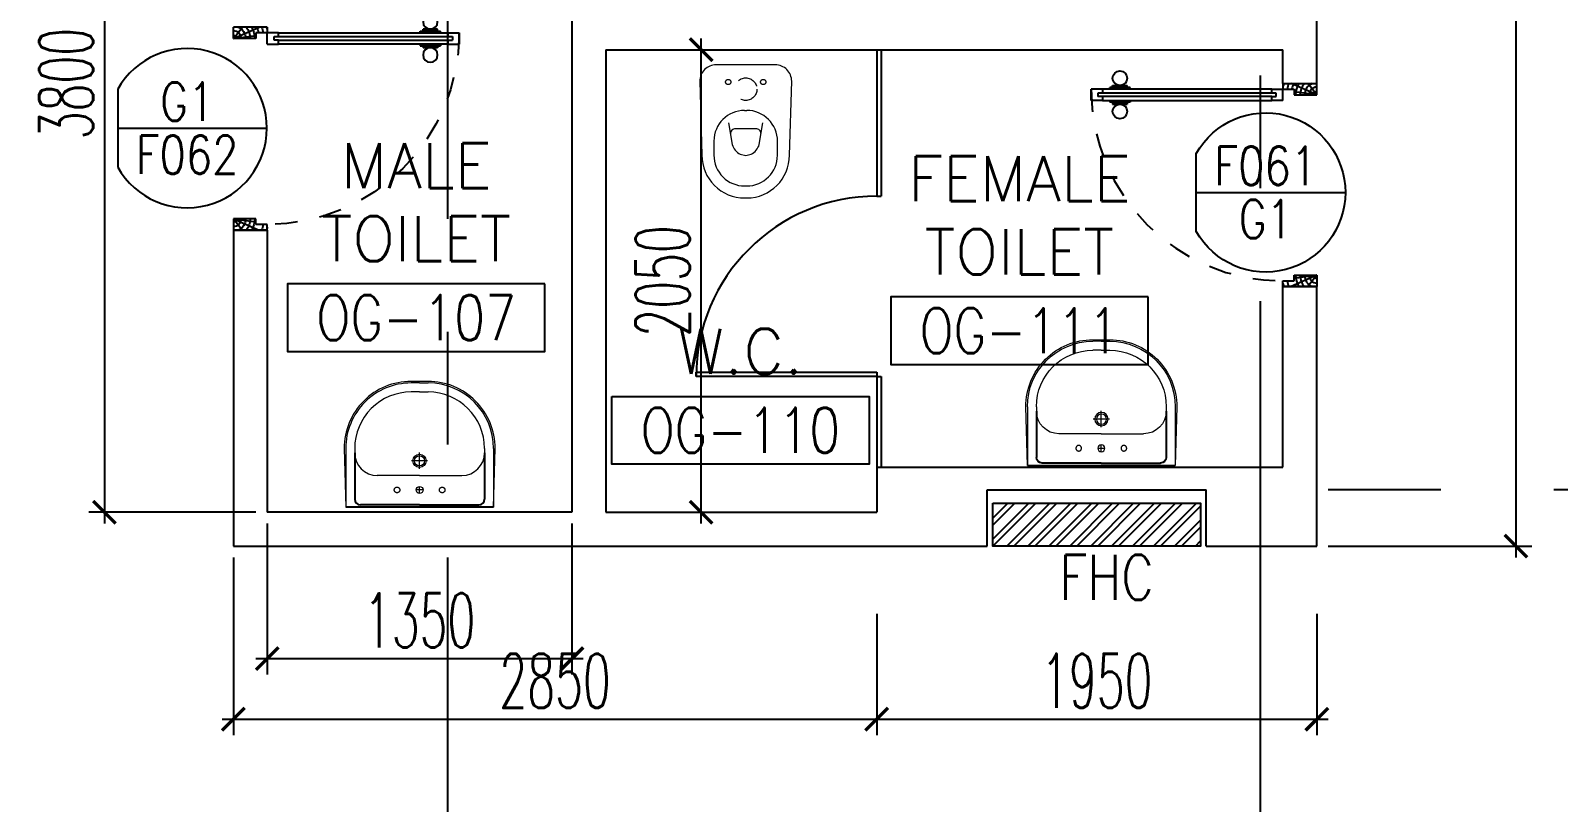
# Model space of a CAD drawing. Extents: x 276011.4 to 276105.3, y 57291.9 to 57371.4.
# Drawn here: x 276071.37 to 276078.14, y 57308.18 to 57311.6 of the extents above; entities that cross this region are included whole.
import ezdxf
from ezdxf.enums import TextEntityAlignment as Align

# ---------------------------------------------------------------- set-up
doc = ezdxf.new("R2010")
doc.units = 0
doc.header["$MEASUREMENT"] = 0
doc.header["$PDMODE"] = 34
for name, pattern in [('CENTERX2', [4, 2.5, -0.5, 0.5, -0.5]), ('DASHED', [0.75, 0.5, -0.25]), ('HIDDEN', [0.375, 0.25, -0.125]), ('HIDDEN2', [0.1875, 0.125, -0.0625])]:
    doc.linetypes.add(name, pattern=pattern)
doc.layers.get('0').update_dxf_attribs({"linetype": 'CONTINUOUS'})
doc.layers.get('DEFPOINTS').update_dxf_attribs({"linetype": 'CONTINUOUS'})
for name, color, linetype in [('AXES', 11, 'CENTERX2'), ('DIM', 4, 'CONTINUOUS'), ('DOOR', 7, 'CONTINUOUS'), ('DOOR-CR', 2, 'CONTINUOUS'), ('DOOR-NO', 3, 'CONTINUOUS'), ('FHC', 2, 'CONTINUOUS'), ('FIX', 3, 'CONTINUOUS'), ('NON-MEDICAL', 5, 'CONTINUOUS'), ('PART', 9, 'CONTINUOUS'), ('RM-BOX', 4, 'CONTINUOUS'), ('RM-NAME', 2, 'CONTINUOUS'), ('RM-NO', 2, 'CONTINUOUS'), ('SHAFT', 3, 'CONTINUOUS'), ('WALL', 2, 'CONTINUOUS')]:
    doc.layers.add(name, color=color, linetype=linetype)
doc.styles.add('ROMANS', font='ROMANS.shx', dxfattribs={"width": 0.6})
doc.dimstyles.new('STANDARD in', dxfattribs={"dimtxt": 0.24, "dimasz": 0.1, "dimexe": 0.07, "dimexo": 0.05, "dimgap": 0.05, "dimtad": 1, "dimdec": 0, "dimlfac": 1000, "dimzin": 0, "dimdsep": 46, "dimtxsty": 'ROMANS', "dimblk": 'ARCHTICK', "dimcen": 0.05, "dimdle": 0.05, "dimclrd": 4, "dimclre": 4, "dimclrt": 2, "dimadec": 0, "dimazin": 0, "dimtfac": 1, "dimtdec": 0, "dimtmove": 2, "dimatfit": 3, "dimfxl": 0, "dimtolj": 1, "dimtzin": 0, "dimarcsym": 0})

# ---------------------------------------------------------------- blocks, each defined once
blk = doc.blocks.new('RM1')
at = {"layer": 'RM-BOX'}
blk.add_lwpolyline([(569.9, -200), (-569.9, -200), (-569.9, -500), (569.9, -500)], close=True, dxfattribs=at)
at = {"layer": 'RM-NAME', "style": 'ROMANS'}
for tag, p in [('ROOMNAME1', (0, 323.8)), ('ROOMNAME2', (0, 0))]:
    blk.add_attdef(tag, text='', height=200, dxfattribs=at).set_placement(p, align=Align.MIDDLE)
at = {"layer": 'RM-NO', "style": 'ROMANS', "width": 0.8}
blk.add_attdef('ROOMNO', text='', height=200, dxfattribs=at).set_placement((0, -350), align=Align.MIDDLE)
blk = doc.blocks.new('DD1')
at = {"layer": 'DOOR-CR'}
blk.add_line((-307.6, 0), (352.8, 0), dxfattribs=at)
blk.add_lwpolyline([(-307.6, -172.9, 3.820224), (-307.6, 172.9)], format="xyb", close=True, dxfattribs=at)
at = {"layer": 'DOOR-NO', "color": 255, "style": 'ROMANS', "width": 0.8}
for tag, p in [('G', (0, 183.5)), ('000', (0, -141.4))]:
    blk.add_attdef(tag, text='', height=204, dxfattribs=at).set_placement(p, align=Align.MIDDLE)
blk = doc.blocks.new('DOOR90')
at = {"layer": 'DOOR', "color": 0, "linetype": 'ByBlock'}
for p, q in [((-150, 0), (-150, -25)), ((-150, 0), (0, 0)), ((0, -50), (0, 0)), ((-1000, -25), (-1000, -75)), ((-1000, -75), (-1000, -25)), ((-950, -25), (-1000, -25)), ((-970, -42), (-970, -58)), ((-950, -42), (-970, -42)), ((-950, -58), (-970, -58)), ((-950, -25), (-950, -42)), ((-950, -58), (-950, -75)), ((-917.6, -25), (-917.6, -17.8)), ((-827.6, -17.8), (-917.6, -17.8)), ((-905, -17.8), (-905, -8.8)), ((-905, -8.8), (-840.2, -8.8)), ((-905, -17.8), (-840.2, -17.8)), ((-840.2, -17.8), (-840.2, -8.8)), ((-827.6, -25), (-827.6, -17.8)), ((-200, -42), (-200, -25)), ((-200, -25), (-150, -25)), ((-180, -42), (-200, -42)), ((-200, -75), (-200, -58)), ((-200, -58), (-180, -58)), ((-180, -58), (-180, -42)), ((-150, -75), (-150, -25)), ((-150, -25), (-100, -25)), ((-100, -25), (-100, -50)), ((-100, -50), (0, -50)), ((-950, -75), (-1000, -75)), ((-917.6, -75), (-917.6, -82.2)), ((-827.6, -82.2), (-917.6, -82.2)), ((-905, -82.2), (-905, -91.2)), ((-905, -82.2), (-840.2, -82.2)), ((-905, -91.2), (-840.2, -91.2)), ((-840.2, -82.2), (-840.2, -91.2)), ((-827.6, -75), (-827.6, -82.2)), ((-150, -75), (-200, -75)), ((-150, -900), (-150, -875)), ((-150, -875), (-100, -875)), ((-100, -850), (0, -850)), ((-100, -875), (-100, -850)), ((0, -850), (0, -900)), ((0, -900), (-150, -900)), ((-150, -900), (0, -900))]:
    blk.add_line(p, q, dxfattribs=at)
at = {"layer": 'DOOR', "color": 9, "linetype": 'ByBlock'}
for p, q in [((0, -50), (-113.7, 0)), ((0, -50), (-40.1, 0)), ((0, -50), (-100, -36.6)), ((0, -850), (-113.7, -900)), ((0, -850), (-100, -863.4)), ((0, -850), (-40.1, -900))]:
    blk.add_line(p, q, dxfattribs=at)
at = {"layer": 'DOOR', "linetype": 'ByBlock'}
for p, q in [((-200, -25), (-950, -25)), ((-200, -42), (-950, -42)), ((-200, -58), (-950, -58)), ((-950, -75), (-200, -75))]:
    blk.add_line(p, q, dxfattribs=at)
at = {"layer": 'DOOR', "color": 0, "linetype": 'ByBlock'}
for centre in [(-872.6, 23.5), (-872.6, -123.5)]:
    blk.add_circle(centre, 32.4, dxfattribs=at)
at = {"layer": 'DOOR', "color": 9, "linetype": 'ByBlock'}
for centre, radius, start, end in [((0, -50), 154.4, 161.10529, 166.28577), ((0, -50), 134.4, 158.15985, 169.28002), ((0, -50), 94.4, 148.01819, 180), ((0, -50), 74.4, 137.77643, 180), ((0, -50), 114.4, 154.08384, 167.37743), ((0, -50), 54.4, 113.20738, 180), ((0, -50), 34.4, 90, 180), ((0, -50), 14.4, 90, 180), ((0, -850), 134.4, 190.71998, 201.84015), ((0, -850), 94.4, 180, 211.98181), ((0, -850), 74.4, 180, 222.22357), ((0, -850), 54.4, 180, 246.79262), ((0, -850), 34.4, 180, 270), ((0, -850), 14.4, 180, 270), ((0, -850), 154.4, 193.71423, 198.89471)]:
    blk.add_arc(centre, radius, start, end, dxfattribs=at)
at = {"layer": 'DOOR', "linetype": 'HIDDEN', "ltscale": 0.5}
blk.add_arc((-150, -25), 850, 180, 270, dxfattribs=at)
blk = doc.blocks.new('LAV-003')
at = {"layer": 'FIX', "linetype": 'Continuous', "lineweight": 20}
for p, q in [((-327.5, -285), (-327.5, -25)), ((327.5, -285), (327.5, -25)), ((0, -165), (-187.5, -165)), ((0, -165), (187.5, -165)), ((-287.5, -285), (-287.5, -265)), ((287.5, -285), (287.5, -265)), ((0, -535), (-37.5, -535)), ((0, -535), (37.5, -535)), ((0, -575), (-37.5, -575)), ((0, -575), (37.5, -575))]:
    blk.add_line(p, q, dxfattribs=at)
at = {"layer": 'FIX', "linetype": 'ByBlock'}
blk.add_line((-327.5, -25), (327.5, -25), dxfattribs=at)
at = {"layer": 'FIX', "linetype": 'ByBlock', "ltscale": 0.3}
for p, q in [((-287.5, -265), (-287.5, -60)), ((0, -35), (-262.5, -35)), ((0, -35), (262.5, -35)), ((287.5, -265), (287.5, -60))]:
    blk.add_line(p, q, dxfattribs=at)
at = {"layer": 'FIX', "lineweight": 20}
for p, q in [((-15.6, -100.9), (15.5, -100.9)), ((0, -85.4), (0, -116.5))]:
    blk.add_line(p, q, dxfattribs=at)
at = {"layer": 'FIX', "linetype": 'DASHED', "lineweight": 20, "ltscale": 0.04}
for p, q in [((0, -193.9), (0, -266.1)), ((-35.7, -230.5), (36.6, -230.5))]:
    blk.add_line(p, q, dxfattribs=at)
at = {"layer": 'FIX', "linetype": 'Continuous', "lineweight": 20}
blk.add_lwpolyline([(294.8, -25), (0, -25), (-327.5, -25), (-334.5, -285, 0.414214), (-37.5, -582), (0, -582), (37.5, -582, 0.414214), (334.5, -285), (327.5, -25), (0, -25)], format="xyb", dxfattribs=at)
at = {"layer": 'FIX', "linetype": 'HIDDEN', "lineweight": 20, "ltscale": 0.05}
for centre in [(-100, -100.9), (100, -100.9)]:
    blk.add_circle(centre, 12.4, dxfattribs=at)
at = {"layer": 'FIX', "lineweight": 20}
for centre, radius in [((0, -100.9), 15.5), ((0.5, -230), 29.5), ((0.5, -230), 22.5)]:
    blk.add_circle(centre, radius, dxfattribs=at)
at = {"layer": 'FIX', "linetype": 'ByBlock', "ltscale": 0.3}
for centre, start, end in [((-262.5, -60), 90, 180), ((262.5, -60), 0, 90)]:
    blk.add_arc(centre, 25, start, end, dxfattribs=at)
at = {"layer": 'FIX', "linetype": 'Continuous', "lineweight": 20}
for centre, radius, start, end in [((-187.5, -265), 100, 90, 180), ((187.5, -265), 100, 0, 90), ((-37.5, -285), 290, 180, 270), ((-37.5, -285), 250, 180, 270), ((37.5, -285), 250, 270, 0), ((37.5, -285), 290, 270, 0)]:
    blk.add_arc(centre, radius, start, end, dxfattribs=at)
blk = doc.blocks.new('_ARCHTICK')
at = {"color": 0, "linetype": 'ByBlock', "const_width": 0.15}
blk.add_lwpolyline([(-0.5, -0.5), (0.5, 0.5)], dxfattribs=at)
blk = doc.blocks.new('*D148')
at = {"layer": 'DEFPOINTS', "color": 0, "linetype": 'ByBlock', "ltscale": 0.3}
for p in [(276072.4155, 57313.2629), (276071.6944, 57309.4629), (276072.4155, 57309.4629)]:
    blk.add_point(p, dxfattribs=at)
at = {"layer": 'DIM', "color": 4, "linetype": 'ByBlock', "lineweight": -2, "ltscale": 0.3}
for p, q in [((276071.6944, 57313.3129), (276071.6944, 57309.4129)), ((276072.3655, 57313.2629), (276071.6244, 57313.2629)), ((276072.3655, 57309.4629), (276071.6244, 57309.4629))]:
    blk.add_line(p, q, dxfattribs=at)
at = {"layer": 'DIM', "color": 4, "linetype": 'ByBlock', "lineweight": -2, "ltscale": 0.3, "xscale": 0.1, "yscale": 0.1, "zscale": 0.1}
for p, rotation in [((276071.6944, 57313.2629), 90), ((276071.6944, 57309.4629), 270)]:
    blk.add_blockref('_ARCHTICK', p, dxfattribs=dict(at, rotation=rotation))
at = {"layer": 'DIM', "color": 2, "linetype": 'ByBlock', "ltscale": 0.3, "insert": (276071.5244, 57311.3629), "char_height": 0.24, "attachment_point": 5, "rotation": 90, "style": 'ROMANS'}
blk.add_mtext('\\A1;3800', dxfattribs=at)
blk = doc.blocks.new('*D147')
at = {"layer": 'DEFPOINTS', "color": 0, "linetype": 'ByBlock', "ltscale": 0.3}
for p in [(276072.4155, 57309.4629), (276073.7655, 57309.4629), (276073.7655, 57308.8141)]:
    blk.add_point(p, dxfattribs=at)
at = {"layer": 'DIM', "color": 4, "linetype": 'ByBlock', "lineweight": -2, "ltscale": 0.3}
for p, q in [((276072.4155, 57309.4129), (276072.4155, 57308.7441)), ((276073.7655, 57309.4129), (276073.7655, 57308.7441)), ((276072.3655, 57308.8141), (276073.8155, 57308.8141))]:
    blk.add_line(p, q, dxfattribs=at)
at = {"layer": 'DIM', "color": 4, "linetype": 'ByBlock', "lineweight": -2, "ltscale": 0.3, "xscale": 0.1, "yscale": 0.1, "zscale": 0.1, "rotation": 180}
blk.add_blockref('_ARCHTICK', (276072.4155, 57308.8141), dxfattribs=at)
at = {"layer": 'DIM', "color": 4, "linetype": 'ByBlock', "lineweight": -2, "ltscale": 0.3, "xscale": 0.1, "yscale": 0.1, "zscale": 0.1}
blk.add_blockref('_ARCHTICK', (276073.7655, 57308.8141), dxfattribs=at)
at = {"layer": 'DIM', "color": 2, "linetype": 'ByBlock', "ltscale": 0.3, "insert": (276073.0905, 57308.9841), "char_height": 0.24, "attachment_point": 5, "style": 'ROMANS'}
blk.add_mtext('\\A1;1350', dxfattribs=at)
blk = doc.blocks.new('*D146')
at = {"layer": 'DEFPOINTS', "color": 0, "linetype": 'ByBlock', "ltscale": 0.3}
for p in [(276073.9155, 57311.5129), (276074.3376, 57311.5129), (276073.9155, 57309.4629)]:
    blk.add_point(p, dxfattribs=at)
at = {"layer": 'DIM', "color": 4, "linetype": 'ByBlock', "lineweight": -2, "ltscale": 0.3}
for p, q in [((276074.3376, 57309.4129), (276074.3376, 57311.5629)), ((276073.9655, 57311.5129), (276074.4076, 57311.5129)), ((276073.9655, 57309.4629), (276074.4076, 57309.4629))]:
    blk.add_line(p, q, dxfattribs=at)
at = {"layer": 'DIM', "color": 4, "linetype": 'ByBlock', "lineweight": -2, "ltscale": 0.3, "xscale": 0.1, "yscale": 0.1, "zscale": 0.1}
for p, rotation in [((276074.3376, 57311.5129), 90), ((276074.3376, 57309.4629), 270)]:
    blk.add_blockref('_ARCHTICK', p, dxfattribs=dict(at, rotation=rotation))
at = {"layer": 'DIM', "color": 2, "linetype": 'ByBlock', "ltscale": 0.3, "insert": (276074.1676, 57310.4879), "char_height": 0.24, "attachment_point": 5, "rotation": 90, "style": 'ROMANS'}
blk.add_mtext('\\A1;2050', dxfattribs=at)
blk = doc.blocks.new('*D145')
at = {"layer": 'DEFPOINTS', "color": 0, "linetype": 'ByBlock', "ltscale": 0.3}
for p in [(276072.2655, 57309.3129), (276075.1155, 57309.0629), (276075.1155, 57308.5457)]:
    blk.add_point(p, dxfattribs=at)
at = {"layer": 'DIM', "color": 4, "linetype": 'ByBlock', "lineweight": -2, "ltscale": 0.3}
for p, q in [((276072.2655, 57309.2629), (276072.2655, 57308.4757)), ((276075.1155, 57309.0129), (276075.1155, 57308.4757)), ((276072.2155, 57308.5457), (276075.1655, 57308.5457))]:
    blk.add_line(p, q, dxfattribs=at)
at = {"layer": 'DIM', "color": 4, "linetype": 'ByBlock', "lineweight": -2, "ltscale": 0.3, "xscale": 0.1, "yscale": 0.1, "zscale": 0.1, "rotation": 180}
blk.add_blockref('_ARCHTICK', (276072.2655, 57308.5457), dxfattribs=at)
at = {"layer": 'DIM', "color": 4, "linetype": 'ByBlock', "lineweight": -2, "ltscale": 0.3, "xscale": 0.1, "yscale": 0.1, "zscale": 0.1}
blk.add_blockref('_ARCHTICK', (276075.1155, 57308.5457), dxfattribs=at)
at = {"layer": 'DIM', "color": 2, "linetype": 'ByBlock', "ltscale": 0.3, "insert": (276073.6905, 57308.7157), "char_height": 0.24, "attachment_point": 5, "style": 'ROMANS'}
blk.add_mtext('\\A1;2850', dxfattribs=at)
blk = doc.blocks.new('*D144')
at = {"layer": 'DEFPOINTS', "color": 0, "linetype": 'ByBlock', "ltscale": 0.3}
for p in [(276075.1155, 57309.0629), (276077.0655, 57309.0629), (276077.0655, 57308.5457)]:
    blk.add_point(p, dxfattribs=at)
at = {"layer": 'DIM', "color": 4, "linetype": 'ByBlock', "lineweight": -2, "ltscale": 0.3}
for p, q in [((276075.1155, 57309.0129), (276075.1155, 57308.4757)), ((276077.0655, 57309.0129), (276077.0655, 57308.4757)), ((276075.0655, 57308.5457), (276077.1155, 57308.5457))]:
    blk.add_line(p, q, dxfattribs=at)
at = {"layer": 'DIM', "color": 4, "linetype": 'ByBlock', "lineweight": -2, "ltscale": 0.3, "xscale": 0.1, "yscale": 0.1, "zscale": 0.1, "rotation": 180}
blk.add_blockref('_ARCHTICK', (276075.1155, 57308.5457), dxfattribs=at)
at = {"layer": 'DIM', "color": 4, "linetype": 'ByBlock', "lineweight": -2, "ltscale": 0.3, "xscale": 0.1, "yscale": 0.1, "zscale": 0.1}
blk.add_blockref('_ARCHTICK', (276077.0655, 57308.5457), dxfattribs=at)
at = {"layer": 'DIM', "color": 2, "linetype": 'ByBlock', "ltscale": 0.3, "insert": (276076.0905, 57308.7157), "char_height": 0.24, "attachment_point": 5, "style": 'ROMANS'}
blk.add_mtext('\\A1;1950', dxfattribs=at)
blk = doc.blocks.new('*D142')
at = {"layer": 'DEFPOINTS', "color": 0, "linetype": 'ByBlock', "ltscale": 0.3}
for p in [(276077.0655, 57317.0129), (276077.0655, 57309.3129), (276077.9474, 57309.3129)]:
    blk.add_point(p, dxfattribs=at)
at = {"layer": 'DIM', "color": 4, "linetype": 'ByBlock', "lineweight": -2, "ltscale": 0.3}
for p, q in [((276077.9474, 57317.0629), (276077.9474, 57309.2629)), ((276077.1155, 57317.0129), (276078.0174, 57317.0129)), ((276077.1155, 57309.3129), (276078.0174, 57309.3129))]:
    blk.add_line(p, q, dxfattribs=at)
at = {"layer": 'DIM', "color": 4, "linetype": 'ByBlock', "lineweight": -2, "ltscale": 0.3, "xscale": 0.1, "yscale": 0.1, "zscale": 0.1}
for p, rotation in [((276077.9474, 57317.0129), 90), ((276077.9474, 57309.3129), 270)]:
    blk.add_blockref('_ARCHTICK', p, dxfattribs=dict(at, rotation=rotation))
at = {"layer": 'DIM', "color": 2, "linetype": 'ByBlock', "ltscale": 0.3, "insert": (276077.7774, 57313.1629), "char_height": 0.24, "attachment_point": 5, "rotation": 90, "style": 'ROMANS'}
blk.add_mtext('\\A1;7700', dxfattribs=at)
blk = doc.blocks.new('WC1')
at = {"layer": 'FIX', "lineweight": 20}
for p, q in [((-210, 203.8), (-538, 193.8)), ((-475, 140.8), (-538, 140.8)), ((-394.8, 75.7), (-490.4, 60.1)), ((-727, 4.8), (-727, -4.8)), ((-674, 4.8), (-674, -4.8)), ((-533.7, 24.2), (-539.5, 0)), ((-539.5, 0), (-533.7, -24.2)), ((-339, 4.8), (-339, -4.8)), ((-490.4, -60.1), (-394.8, -75.7)), ((-538, -140.8), (-475, -140.8)), ((-538, -193.8), (-210, -203.8))]:
    blk.add_line(p, q, dxfattribs=at)
at = {"layer": 'FIX', "linetype": 'Continuous', "lineweight": 20}
blk.add_line((-420.1, -47.3), (-420.4, 44.6), dxfattribs=at)
at = {"layer": 'FIX', "lineweight": 20}
blk.add_lwpolyline([(-213.2, -203.8), (-210, -203.8, 0.414214), (-137, -130.8), (-137, 0), (-137, 130.8, 0.414214), (-210, 203.8)], format="xyb", dxfattribs=at)
at = {"layer": 'FIX', "linetype": 'HIDDEN', "lineweight": 20, "ltscale": 0.05}
for centre in [(-213.2, 77.5), (-213.2, -77.5)]:
    blk.add_circle(centre, 11.6, dxfattribs=at)
at = {"layer": 'FIX', "linetype": 'HIDDEN2', "lineweight": 20, "ltscale": 0.3}
blk.add_circle((-245, 0), 49.8, dxfattribs=at)
at = {"layer": 'FIX', "lineweight": 20}
for centre, radius, start, end in [((-538, 4.8), 189, 90, 180), ((-538, 4.8), 136, 90, 180), ((-475, 4.8), 136, 360, 90), ((-473, -6.9), 68.2, 128.92417, 152.84682), ((-464.4, -17.6), 82, 108.49595, 128.92417), ((-538, -4.8), 189, 180, 270), ((-538, -4.8), 136, 180, 270), ((-473, 6.9), 68.2, 207.15318, 231.07583), ((-464.4, 17.6), 82, 231.07583, 251.50405), ((-475, -4.8), 136, 270, 0)]:
    blk.add_arc(centre, radius, start, end, dxfattribs=at)
at = {"layer": 'FIX', "linetype": 'Continuous', "lineweight": 20}
for centre, start, end in [((-442.7, 45.5), 357.66621, 91.61215), ((-442.4, -45.6), 268.38785, 2.33379)]:
    blk.add_arc(centre, 22.3, start, end, dxfattribs=at)

msp = doc.modelspace()

# ---------------------------------------------------------------- hatches: boundary and pattern name
at = {"layer": 'FHC', "linetype": 'ByBlock', "ltscale": 0.3}
h = msp.add_hatch(dxfattribs=at)
h.set_pattern_fill('ANSI32', color=11, scale=0.175, style=0)
h.set_pattern_definition([(45, (275843.43413, 57278.26192), (-0.046403883, 0.046403883), []), (45, (275843.465067, 57278.26192), (-0.046403883, 0.046403883), [])])
h.paths.add_polyline_path([(276076.5503, 57309.3129), (276076.5503, 57309.5029), (276075.6303, 57309.5029), (276075.6303, 57309.3129)])
h.paths.add_polyline_path([(276075.4177, 57308.8918), (276075.4177, 57309.3126), (276075.6802, 57309.3126), (276075.6802, 57308.8918)], flags=9)

# ---------------------------------------------------------------- linework, layer by layer
at = {"layer": 'AXES'}
for p, q in [((276076.8155, 57291.8986), (276076.8155, 57370.7113)), ((276073.2155, 57298.7629), (276073.2155, 57357.5829)), ((276104.6155, 57309.5629), (276077.0655, 57309.5629))]:
    msp.add_line(p, q, dxfattribs=at)
at = {"layer": 'FHC', "color": 2, "linetype": 'ByBlock', "ltscale": 0.3}
msp.add_lwpolyline([(276075.6303, 57309.5029), (276076.5503, 57309.5029), (276076.5503, 57309.3129), (276075.6303, 57309.3129)], close=True, dxfattribs=at)
at = {"layer": 'PART', "linetype": 'ByBlock'}
for p, q in [((276075.1155, 57311.5129), (276075.1155, 57310.8638)), ((276075.1355, 57311.5129), (276075.1355, 57310.8638)), ((276075.1155, 57310.8638), (276075.1355, 57310.8638)), ((276074.3155, 57310.0638), (276074.3155, 57310.0838)), ((276074.3155, 57310.0838), (276075.1155, 57310.0838)), ((276075.1155, 57310.0638), (276074.3155, 57310.0638)), ((276075.1155, 57310.0838), (276075.1155, 57310.0638)), ((276075.1155, 57310.0638), (276075.1355, 57310.0638)), ((276075.1155, 57310.0638), (276075.1155, 57309.6629)), ((276075.1355, 57310.0638), (276075.1355, 57309.6629))]:
    msp.add_line(p, q, dxfattribs=at)
msp.add_arc((276075.1155, 57310.0638), 0.8, 90, 180, dxfattribs=at)
at = {"layer": 'WALL'}
for p, q in [((276073.7655, 57313.2629), (276073.7655, 57309.4629)), ((276077.0655, 57311.3629), (276077.0655, 57312.9129)), ((276073.9155, 57311.5129), (276073.9155, 57309.4629)), ((276073.9155, 57311.5129), (276076.9155, 57311.5129)), ((276076.9155, 57311.3629), (276076.9155, 57311.5129)), ((276076.9155, 57311.3629), (276077.0655, 57311.3629)), ((276072.2655, 57310.7129), (276072.2655, 57309.3129)), ((276072.4155, 57310.7129), (276072.2655, 57310.7129)), ((276072.4155, 57310.7129), (276072.4155, 57309.4629)), ((276076.9155, 57309.6629), (276076.9155, 57310.4629)), ((276076.9155, 57310.4629), (276077.0655, 57310.4629)), ((276077.0655, 57309.3129), (276077.0655, 57310.4629)), ((276075.1155, 57309.6629), (276075.3155, 57309.6629)), ((276075.1155, 57309.6629), (276075.1155, 57309.4629)), ((276075.3155, 57309.6629), (276076.9155, 57309.6629)), ((276075.6055, 57309.3129), (276075.6055, 57309.5629)), ((276075.6055, 57309.5629), (276076.5755, 57309.5629)), ((276076.5755, 57309.3129), (276076.5755, 57309.5629)), ((276073.7655, 57309.4629), (276072.4155, 57309.4629)), ((276073.9155, 57309.4629), (276075.1155, 57309.4629)), ((276072.2655, 57309.3129), (276075.6055, 57309.3129)), ((276076.5755, 57309.3129), (276077.0655, 57309.3129))]:
    msp.add_line(p, q, dxfattribs=at)

# ---------------------------------------------------------------- block references
at = {"layer": 'DOOR', "color": 0, "linetype": 'ByBlock', "yscale": 0.001, "zscale": 0.001}
for p, xscale in [((276072.2655, 57311.6129), -0.001), ((276077.0655, 57311.3629), 0.001)]:
    msp.add_blockref('DOOR90', p, dxfattribs=dict(at, xscale=xscale))
at = {"layer": 'DOOR-NO'}
ref = msp.add_blockref('DD1', (276072.0609, 57311.1653), dxfattribs=dict(at, xscale=0.001, yscale=0.001, zscale=0.001))
ref.add_attrib('G', 'G1', dxfattribs={"height": 0.17, "style": 'ROMANS', "width": 0.8}).set_placement((276072.0609, 57311.2832), align=Align.MIDDLE)
ref.add_attrib('000', 'F062', dxfattribs={"height": 0.17, "style": 'ROMANS', "width": 0.8}).set_placement((276072.0609, 57311.0474), align=Align.MIDDLE)
ref = msp.add_blockref('DD1', (276076.8389, 57310.8803), dxfattribs=dict(at, xscale=-0.001, yscale=0.001, zscale=0.001, rotation=180))
ref.add_attrib('G', 'G1', dxfattribs={"height": 0.17, "style": 'ROMANS', "width": 0.8}).set_placement((276076.8389, 57310.7624), align=Align.MIDDLE)
ref.add_attrib('000', 'F061', dxfattribs={"height": 0.17, "style": 'ROMANS', "width": 0.8}).set_placement((276076.8389, 57310.9982), align=Align.MIDDLE)
at = {"layer": 'FIX', "xscale": 0.001, "yscale": 0.001, "zscale": 0.001, "rotation": 89.99999999999999}
msp.add_blockref('WC1', (276074.5352, 57311.5829), dxfattribs=at)
at = {"layer": 'FIX', "color": 6, "linetype": 'ByBlock', "ltscale": 0.3, "xscale": 0.001, "yscale": 0.001, "zscale": 0.001, "rotation": 180}
msp.add_blockref('LAV-003', (276073.0905, 57309.4609), dxfattribs=at)
at = {"layer": 'NON-MEDICAL', "color": 6, "linetype": 'ByBlock', "ltscale": 0.3, "yscale": 0.001, "zscale": 0.001, "rotation": 180}
for p, xscale in [((276076.1106, 57309.6457), -0.001), ((276073.0905, 57309.4609), 0.001)]:
    msp.add_blockref('LAV-003', p, dxfattribs=dict(at, xscale=xscale))
at = {"layer": 'RM-NAME', "xscale": 0.001, "yscale": 0.001, "zscale": 0.001}
for p, values in [((276073.0753, 57310.675), {'ROOMNO': 'OG-107', 'ROOMNAME2': 'TOILET', 'ROOMNAME1': 'MALE'}), ((276075.7476, 57310.6173), {'ROOMNO': 'OG-111', 'ROOMNAME2': 'TOILET', 'ROOMNAME1': 'FEMALE'})]:
    msp.add_blockref('RM1', p, dxfattribs=at).add_auto_attribs(values)
at = {"layer": 'RM-NAME'}
ref = msp.add_blockref('RM1', (276074.5119, 57310.1764), dxfattribs=dict(at, xscale=-0.001, yscale=0.001, zscale=0.001))
ref.add_attrib('ROOMNO', 'OG-110', dxfattribs={"layer": 'RM-NO', "height": 0.2, "style": 'ROMANS', "width": 0.8}).set_placement((276074.5119, 57309.8264), align=Align.MIDDLE)
ref.add_attrib('ROOMNAME2', 'W.C.', dxfattribs={"height": 0.2, "style": 'ROMANS'}).set_placement((276074.5119, 57310.1764), align=Align.MIDDLE)

# ---------------------------------------------------------------- texts
at = {"layer": 'SHAFT', "color": 2, "style": 'ROMANS', "width": 0.8}
msp.add_text('FHC', height=0.2, dxfattribs=at).set_placement((276075.9249, 57309.0747))

# ---------------------------------------------------------------- dimensions: what is measured, and where the dimension line sits
at = {"layer": 'DIM', "linetype": 'ByBlock', "ltscale": 0.3}
for base, p1, p2, picture, middle in [((276077.9474, 57309.3129), (276077.0655, 57317.0129), (276077.0655, 57309.3129), '*D142', (276077.7774, 57313.1629)), ((276071.6944, 57309.4629), (276072.4155, 57313.2629), (276072.4155, 57309.4629), '*D148', (276071.5244, 57311.3629)), ((276074.3376, 57311.5129), (276073.9155, 57309.4629), (276073.9155, 57311.5129), '*D146', (276074.1676, 57310.4879))]:
    dim = msp.add_linear_dim(base=base, p1=p1, p2=p2, angle=90, dimstyle='STANDARD in', dxfattribs=at)
    dim.commit()
    dim.dimension.update_dxf_attribs({"geometry": picture, "text_midpoint": middle})
for base, p1, p2, picture, middle in [((276073.7655, 57308.8141), (276072.4155, 57309.4629), (276073.7655, 57309.4629), '*D147', (276073.0905, 57308.9841)), ((276075.1155, 57308.5457), (276072.2655, 57309.3129), (276075.1155, 57309.0629), '*D145', (276073.6905, 57308.7157)), ((276077.0655, 57308.5457), (276075.1155, 57309.0629), (276077.0655, 57309.0629), '*D144', (276076.0905, 57308.7157))]:
    dim = msp.add_linear_dim(base=base, p1=p1, p2=p2, dimstyle='STANDARD in', dxfattribs=at)
    dim.commit()
    dim.dimension.update_dxf_attribs({"geometry": picture, "text_midpoint": middle})

doc.saveas('drawing.dxf')
